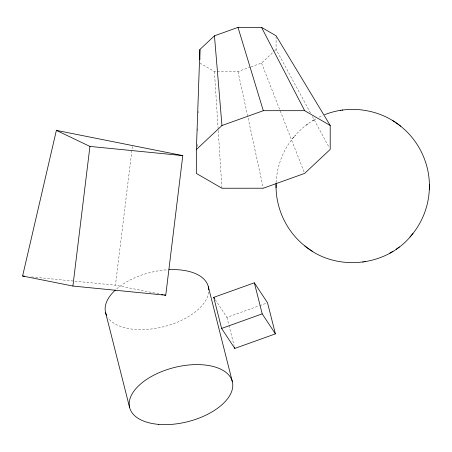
<?xml version="1.0" encoding="UTF-8"?>
<svg xmlns="http://www.w3.org/2000/svg" width="452" height="452" viewBox="0 0 452 452"><rect width="100%" height="100%" fill="white"/><g stroke="black" fill="none" stroke-linecap="round" stroke-linejoin="round"><path stroke-width="0.34" stroke-dasharray="2.26 1.69" d="M310.473 112.96L276.087 49.432L276.093 35.793M197.242 146.555L197.332 143.798M197.75 130.696L197.857 127.249M198.321 112.763L198.36 111.384M276.121 182.585C276.89 166.037 283.11 149.759 293.777 137.063M158.861 293.862L115.452 285.206L132.481 145.578M294.173 136.6C300.134 129.453 307.479 123.481 315.615 118.972L314.343 119.701M292.478 138.617L295.41 135.12M251.069 66.834L261.538 63.082L274.082 51.313M274.584 50.844L276.087 49.432M306.077 125.21L309.241 122.904M312.575 120.735L313.965 119.933M319.078 117.153L322.739 115.492M199.897 63.11L214.446 71.535L237.989 71.523L250.419 67.066M215.288 299.716L226.927 317.372L259.024 305.863M259.68 305.625L266.883 303.043M31.674 276.912L115.452 285.206M312.383 116.486L329.254 147.663M261.538 63.082L304.648 173.393M226.927 317.372L228.808 324.796M228.978 325.474L234.102 345.735M237.989 71.523L247.815 116.831M248.114 118.204L263.296 188.218M214.446 71.535L218.152 129.204M218.237 130.577L221.943 188.241M208.666 291.981A52.974 27.917 -14.2 0 1 164.07 326.604A52.974 27.917 -14.2 0 1 108 317.762M116.729 288.839A52.974 27.917 -14.2 0 1 166.89 269.816"/><path stroke-width="0.68" d="M196.394 149.499L196.388 173.449L221.943 188.241L263.296 188.218L304.648 173.393L330.209 149.426L330.214 125.47L276.093 35.793L261.544 27.374L238.001 27.386L214.451 35.827L199.903 49.471L196.394 149.499L221.955 125.532L263.307 110.7L304.659 110.683L330.214 125.47M199.897 59.704L199.903 49.471M306.428 247.148C286.698 232.469 275.042 207.773 276.115 183.218M411.687 235.063C422.75 221.864 429.117 204.79 429.36 187.569M429.383 186.382C429.666 162.658 418.055 139.159 399.037 124.978M276.065 187.738L276.104 184.557M429.343 189.541L429.4 184.388M72.902 286.048L89.931 146.42L56.387 130.379L22.6 276.014L72.902 286.048L165.754 295.235L182.783 155.607L56.387 130.379M304.817 245.944C335.616 271.861 386.132 266.923 411.292 235.526M410.054 237.006L412.987 233.503M396.223 249.221L399.387 246.916M389.85 253.154L391.116 252.419M391.5 252.193L392.884 251.391M324.638 114.723C349.628 104.61 379.736 109.164 400.647 126.181M213.734 297.365L254.346 282.805L267.539 302.806L275.404 333.875L234.786 348.435L221.599 328.429L213.734 297.365L214.514 298.54M221.599 328.429L262.211 313.869L275.404 333.875M342.045 110.147L342.712 110.051M362.753 262.075L363.419 261.979M340.158 110.429L340.667 110.356M364.798 261.77L365.306 261.697M89.931 146.42L182.783 155.607M22.6 276.014L24.696 276.223M161.618 294.41L162.997 294.687M164.375 294.958L165.754 295.235M392.635 120.571L394.263 121.639M395.014 122.13L398.263 124.402M310.451 249.996L307.202 247.724M311.196 250.487L312.829 251.555M261.544 27.374L304.659 110.683M238.001 27.386L263.307 110.7M254.346 282.805L262.211 313.869M234.447 347.085L234.786 348.435M208.338 286.76L232.373 381.754M105.553 312.468L129.594 407.467M214.451 35.827L221.955 125.532M168.907 269.691A52.974 27.917 -14.2 0 1 208.751 290.02M106.74 315.671A52.974 27.917 -14.2 0 1 115.345 290.071M158.742 424.383A52.974 27.917 -14.2 0 0 232.627 383.059A52.974 27.917 -14.2 0 0 151.584 376.392A52.974 27.917 -14.2 0 0 158.742 424.383"/></g></svg>
